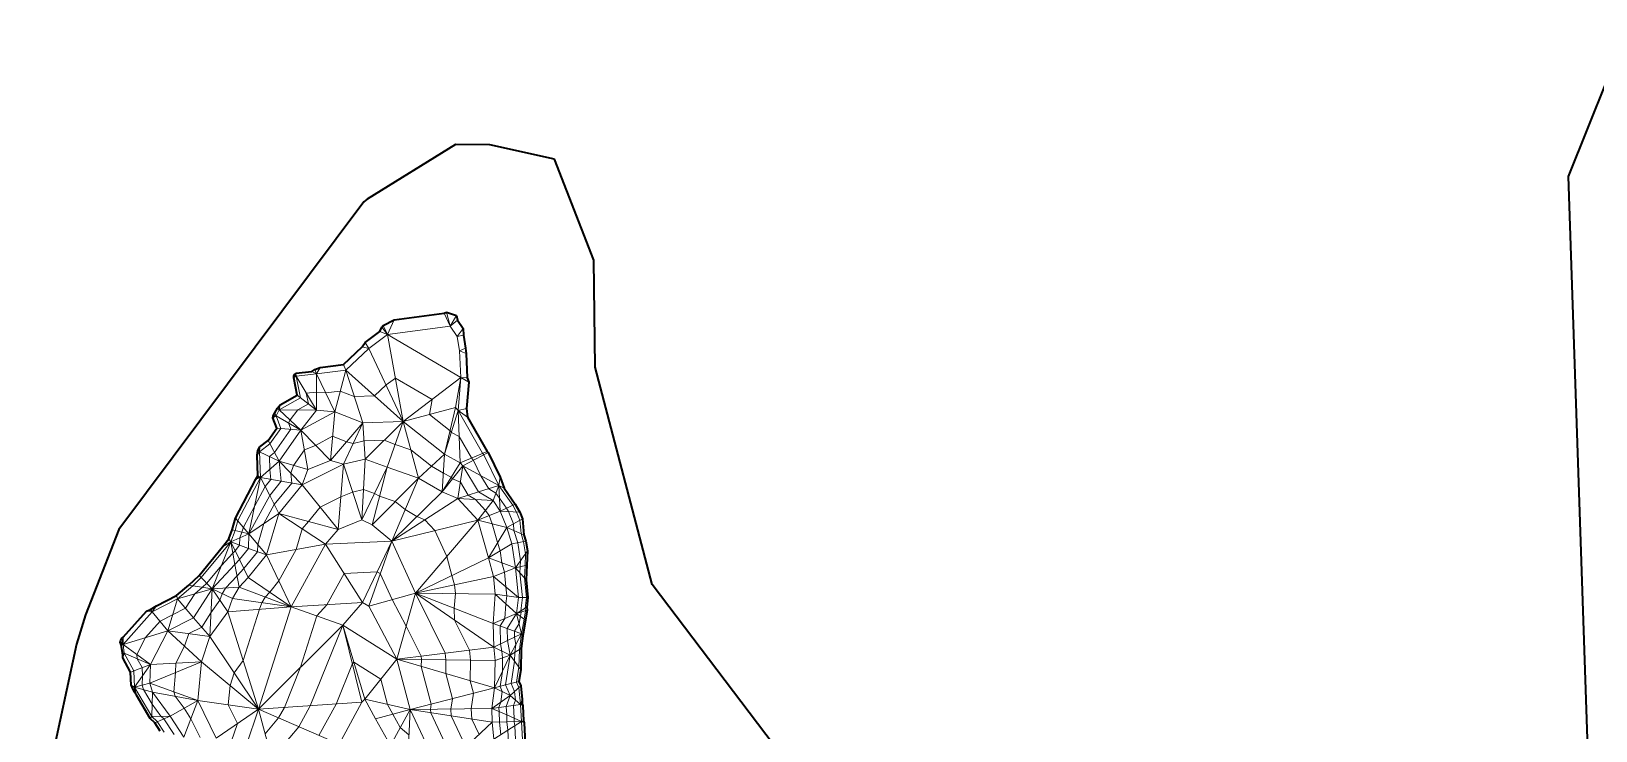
# Model space of a CAD drawing. Header units: millimetres. Extents: x -340184 to 563611, y -309449 to 515683.
# Drawn here: x -273672 to 12269, y 171618 to 299376 of the extents above; entities that cross this region are included whole.
import ezdxf

# ---------------------------------------------------------------- set-up
doc = ezdxf.new("R2010")
doc.units = ezdxf.units.MM
for name, color, linetype, lineweight in [('C-TOPO', 7, 'Continuous', 9), ('C-TOPO-FOLD', 70, 'Continuous', 9), ('C-TOPO-MAJR', 7, 'Continuous', 35), ('C-TOPO-MINR', 7, 'Continuous', 9)]:
    doc.layers.add(name, color=color, linetype=linetype, lineweight=lineweight)

msp = doc.modelspace()

# ---------------------------------------------------------------- linework, layer by layer
at = {"layer": 'C-TOPO', "lineweight": 35}
for p, q in [((17909, 299376), (7247, 272826)), ((-196113, 278702), (-212304, 268694)), ((-189851, 278646), (-196113, 278702)), ((-178048, 276004), (-189851, 278646)), ((-170857, 257585), (-178048, 276004)), ((7247, 272826), (10847, 166469)), ((-212871, 268250), (-257662, 208343)), ((-212304, 268694), (-212871, 268250)), ((-170633, 238049), (-170857, 257585)), ((-209369, 245615), (-207374, 246660)), ((-207374, 246660), (-198203, 247890)), ((-198203, 247890), (-197759, 248094)), ((-197759, 248094), (-195959, 247472)), ((-195959, 247472), (-195759, 246628)), ((-195759, 246628), (-194712, 245100)), ((-212639, 242544), (-209939, 244568)), ((-209939, 244568), (-209578, 245327)), ((-209578, 245327), (-209369, 245615)), ((-194712, 245100), (-194699, 243841)), ((-194699, 243841), (-194303, 241524)), ((-216614, 238525), (-213218, 241711)), ((-213218, 241711), (-212639, 242544)), ((-194303, 241524), (-194171, 240500)), ((-194171, 240500), (-193974, 236084)), ((-222366, 237232), (-221847, 237594)), ((-221847, 237594), (-220898, 237979)), ((-220898, 237979), (-216614, 238525)), ((-160165, 198349), (-170633, 238049)), ((-225678, 236056), (-225657, 236448)), ((-225067, 232890), (-225678, 236056)), ((-225657, 236448), (-225515, 236726)), ((-225515, 236726), (-225313, 236927)), ((-225313, 236927), (-222366, 237232)), ((-193715, 235274), (-194107, 230451)), ((-193974, 236084), (-193715, 235274)), ((-228183, 231114), (-225067, 232890)), ((-229505, 228747), (-229448, 229117)), ((-229448, 229117), (-229129, 229678)), ((-229129, 229678), (-228679, 230538)), ((-228679, 230538), (-228183, 231114)), ((-194107, 230451), (-193939, 228878)), ((-193939, 228878), (-190369, 222648)), ((-230392, 224630), (-228810, 226904)), ((-228810, 226904), (-229505, 228747)), ((-232289, 222803), (-231914, 223463)), ((-231914, 223463), (-230392, 224630)), ((-232407, 221939), (-232289, 222803)), ((-232273, 218183), (-232407, 221939)), ((-190369, 222648), (-190171, 222407)), ((-190171, 222407), (-187982, 217932)), ((-236323, 210462), (-232605, 217535)), ((-232605, 217535), (-232463, 217895)), ((-232463, 217895), (-232273, 218183)), ((-187982, 217932), (-187241, 215900)), ((-187241, 215900), (-185227, 213010)), ((-185227, 213010), (-184385, 211513)), ((-236943, 208314), (-236323, 210462)), ((-184385, 211513), (-183898, 210319)), ((-183898, 210319), (-183619, 207411)), ((-257662, 208343), (-263778, 192806)), ((-238693, 205204), (-237579, 206638)), ((-237579, 206638), (-236943, 208314)), ((-183619, 207411), (-183259, 206212)), ((-183259, 206212), (-182986, 204455)), ((-242985, 199982), (-238693, 205204)), ((-182986, 204455), (-183079, 201830)), ((-183079, 201830), (-183215, 199187)), ((-247119, 196293), (-244865, 198219)), ((-244865, 198219), (-242985, 199982)), ((-183215, 199187), (-182890, 195963)), ((-126955, 154493), (-160165, 198349)), ((-250780, 194405), (-247119, 196293)), ((-182890, 195963), (-183089, 194212)), ((-263778, 192806), (-265420, 187452)), ((-256899, 188691), (-252620, 193468)), ((-252620, 193468), (-251896, 193768)), ((-251896, 193768), (-250780, 194405)), ((-183320, 191815), (-183768, 189284)), ((-183049, 193626), (-183320, 191815)), ((-183089, 194212), (-183049, 193626)), ((-183809, 188947), (-184108, 186655)), ((-183768, 189284), (-183809, 188947)), ((-265420, 187452), (-273672, 149305)), ((-257411, 187815), (-257380, 188044)), ((-257224, 187327), (-257411, 187815)), ((-257380, 188044), (-257123, 188490)), ((-257025, 185875), (-257224, 187327)), ((-257123, 188490), (-256899, 188691)), ((-256967, 185343), (-257025, 185875)), ((-184108, 186655), (-184222, 182755)), ((-256941, 184921), (-256967, 185343)), ((-255526, 182316), (-256941, 184921)), ((-255439, 179938), (-255526, 182316)), ((-184222, 182755), (-184555, 180585)), ((-184555, 180585), (-184225, 179827)), ((-255209, 179595), (-255439, 179938)), ((-254793, 178686), (-255209, 179595)), ((-254452, 178122), (-254793, 178686)), ((-251935, 173847), (-254452, 178122)), ((-184225, 179827), (-183977, 177299)), ((-183977, 177299), (-183922, 176504)), ((-183922, 176504), (-183851, 176173)), ((-183851, 176173), (-183680, 173407)), ((-251120, 173081), (-251935, 173847)), ((-250117, 171547), (-251120, 173081)), ((-183680, 173407), (-183601, 173053)), ((-183601, 173053), (-183287, 166855))]:
    msp.add_line(p, q, dxfattribs=at)
at = {"layer": 'C-TOPO'}
for p, q in [((-224391, 226527), (-218214, 229843)), ((-219007, 220957), (-218214, 229843)), ((-219007, 220957), (-224391, 226527)), ((-223131, 219313), (-224391, 226527)), ((-213082, 227872), (-219007, 220957)), ((-216630, 220316), (-213082, 227872)), ((-212629, 221231), (-213082, 227872)), ((-212629, 221231), (-205675, 228106)), ((-205675, 228106), (-208639, 219736)), ((-202917, 217749), (-205675, 228106)), ((-224160, 216538), (-228345, 220840)), ((-228345, 220840), (-223131, 219313)), ((-224160, 216538), (-216630, 220316)), ((-216630, 220316), (-217581, 208351)), ((-213256, 210110), (-216630, 220316)), ((-212629, 221231), (-213256, 210110)), ((-198120, 222102), (-202917, 217749)), ((-198120, 222102), (-198571, 215233)), ((-198571, 215233), (-195262, 220577)), ((-213256, 210110), (-208639, 219736)), ((-208639, 219736), (-211368, 209209)), ((-211368, 209209), (-202917, 217749)), ((-202917, 217749), (-207785, 206260)), ((-194767, 219977), (-198571, 215233)), ((-195682, 214034), (-194767, 219977)), ((-228414, 211298), (-230100, 214571)), ((-227973, 217191), (-224160, 216538)), ((-217581, 208351), (-224160, 216538)), ((-207785, 206260), (-198571, 215233)), ((-195682, 214034), (-191941, 215221)), ((-195682, 214034), (-207785, 206260)), ((-195682, 214034), (-189281, 213651)), ((-189281, 213651), (-192056, 210085)), ((-187968, 211719), (-192056, 210085)), ((-233890, 207603), (-228414, 211298)), ((-219883, 205693), (-228414, 211298)), ((-228414, 211298), (-217581, 208351)), ((-207785, 206260), (-192056, 210085)), ((-203438, 196761), (-192056, 210085)), ((-192056, 210085), (-186752, 208736)), ((-230665, 203718), (-233890, 207603)), ((-207785, 206260), (-219883, 205693)), ((-213105, 195026), (-207785, 206260)), ((-211979, 194374), (-207785, 206260)), ((-190120, 203205), (-186752, 208736)), ((-230665, 203718), (-233947, 204909)), ((-230665, 203718), (-219883, 205693)), ((-226162, 194238), (-230665, 203718)), ((-213105, 195026), (-219883, 205693)), ((-190120, 203205), (-203438, 196761)), ((-190120, 203205), (-185854, 205740)), ((-185170, 201346), (-190120, 203205)), ((-235677, 197815), (-236453, 201958)), ((-235618, 202864), (-234006, 199629)), ((-185170, 201346), (-189193, 199805)), ((-241035, 188805), (-240639, 197528)), ((-240639, 197528), (-235677, 197815)), ((-237731, 193354), (-240639, 197528)), ((-240639, 197528), (-236893, 195754)), ((-235677, 197815), (-226162, 194238)), ((-226162, 194238), (-234006, 199629)), ((-189193, 199805), (-203438, 196761)), ((-184628, 195973), (-189193, 199805)), ((-226162, 194238), (-236893, 195754)), ((-226162, 194238), (-213105, 195026)), ((-203438, 196761), (-211979, 194374)), ((-206844, 184659), (-203438, 196761)), ((-203438, 196761), (-189158, 186888)), ((-188866, 196571), (-203438, 196761)), ((-203438, 196761), (-189264, 191221)), ((-184960, 193054), (-188866, 196571)), ((-188866, 196571), (-184628, 195973)), ((-241035, 188805), (-244007, 192251)), ((-237731, 193354), (-226162, 194238)), ((-232139, 175540), (-237731, 193354)), ((-216746, 190922), (-226162, 194238)), ((-184960, 193054), (-189264, 191221)), ((-242565, 184218), (-248737, 189890)), ((-248737, 189890), (-241035, 188805)), ((-241035, 188805), (-232139, 175540)), ((-232139, 175540), (-216746, 190922)), ((-212705, 177370), (-216746, 190922)), ((-216746, 190922), (-213232, 176811)), ((-206844, 184659), (-216746, 190922)), ((-189264, 191221), (-186669, 190265)), ((-189158, 186888), (-206844, 184659)), ((-186616, 188099), (-189158, 186888)), ((-186147, 185392), (-189158, 186888)), ((-252021, 180324), (-242565, 184218)), ((-251903, 183735), (-242565, 184218)), ((-232139, 175540), (-242565, 184218)), ((-206844, 184659), (-212705, 177370)), ((-189002, 179451), (-206844, 184659)), ((-206844, 184659), (-188904, 184437)), ((-189002, 179451), (-186147, 185392)), ((-186147, 185392), (-188904, 184437)), ((-243230, 177151), (-252021, 180324)), ((-251517, 178678), (-243230, 177151)), ((-204421, 175460), (-212705, 177370)), ((-204421, 175460), (-189002, 179451)), ((-189517, 175684), (-186156, 178071)), ((-186981, 179966), (-189002, 179451)), ((-189002, 179451), (-186156, 178071)), ((-248287, 174263), (-243230, 177151)), ((-245779, 170429), (-243230, 177151)), ((-232139, 175540), (-243230, 177151)), ((-239878, 170277), (-232139, 175540)), ((-232139, 175540), (-213232, 176811)), ((-229677, 166498), (-232139, 175540)), ((-217424, 169164), (-232139, 175540)), ((-210763, 173757), (-204421, 175460)), ((-208035, 168928), (-204421, 175460)), ((-204421, 175460), (-204869, 166262)), ((-189517, 175684), (-204421, 175460)), ((-189415, 173152), (-204421, 175460)), ((-186877, 176029), (-189517, 175684)), ((-186782, 174492), (-189517, 175684)), ((-189415, 173152), (-199076, 164174)), ((-189415, 173152), (-186731, 173226)), ((-189117, 170078), (-186582, 171689))]:
    msp.add_line(p, q, dxfattribs=at)
at = {"layer": 'C-TOPO-FOLD'}
for p, q in [((-207374, 246660), (-208589, 243971)), ((-198203, 247890), (-197124, 245509)), ((-197124, 245509), (-197759, 248094)), ((-197124, 245509), (-195959, 247472)), ((-195759, 246628), (-197124, 245509)), ((-209939, 244568), (-208589, 243971)), ((-209578, 245327), (-208589, 243971)), ((-208589, 243971), (-209369, 245615)), ((-205675, 228106), (-208589, 243971)), ((-195158, 236118), (-208589, 243971)), ((-195816, 243599), (-194712, 245100)), ((-194699, 243841), (-195816, 243599)), ((-211963, 241441), (-213218, 241711)), ((-211963, 241441), (-212639, 242544)), ((-211963, 241441), (-205675, 228106)), ((-195377, 241024), (-194303, 241524)), ((-194171, 240500), (-195377, 241024)), ((-221563, 236776), (-221847, 237594)), ((-221563, 236776), (-220898, 237979)), ((-216208, 237459), (-218214, 229843)), ((-216208, 237459), (-216614, 238525)), ((-213082, 227872), (-216208, 237459)), ((-205675, 228106), (-216208, 237459)), ((-225678, 236056), (-225247, 236396)), ((-225247, 236396), (-225657, 236448)), ((-225515, 236726), (-225247, 236396)), ((-225247, 236396), (-225313, 236927)), ((-225247, 236396), (-221567, 230182)), ((-221563, 236776), (-222366, 237232)), ((-221567, 230182), (-221563, 236776)), ((-218214, 229843), (-221563, 236776)), ((-205675, 228106), (-195158, 236118)), ((-195647, 230090), (-195158, 236118)), ((-193715, 235274), (-195158, 236118)), ((-195158, 236118), (-193974, 236084)), ((-221567, 230182), (-225067, 232890)), ((-228942, 229145), (-229505, 228747)), ((-229448, 229117), (-228942, 229145)), ((-228942, 229145), (-229129, 229678)), ((-224391, 226527), (-228942, 229145)), ((-228379, 230219), (-228679, 230538)), ((-228379, 230219), (-228183, 231114)), ((-224391, 226527), (-228379, 230219)), ((-228379, 230219), (-221567, 230182)), ((-196124, 230658), (-205675, 228106)), ((-198120, 222102), (-196124, 230658)), ((-195647, 230090), (-198120, 222102)), ((-195647, 230090), (-194107, 230451)), ((-193939, 228878), (-195647, 230090)), ((-195647, 230090), (-195262, 220577)), ((-228810, 226904), (-224391, 226527)), ((-231914, 223463), (-231953, 222540)), ((-228345, 220840), (-230392, 224630)), ((-231953, 222540), (-232407, 221939)), ((-231953, 222540), (-232289, 222803)), ((-228345, 220840), (-231953, 222540)), ((-231786, 217844), (-228345, 220840)), ((-195262, 220577), (-190369, 222648)), ((-194767, 219977), (-190171, 222407)), ((-231786, 217844), (-233890, 207603)), ((-232605, 217535), (-231786, 217844)), ((-231786, 217844), (-232463, 217895)), ((-232273, 218183), (-231786, 217844)), ((-230100, 214571), (-231786, 217844)), ((-231786, 217844), (-227973, 217191)), ((-188201, 216408), (-194767, 219977)), ((-188201, 216408), (-187982, 217932)), ((-191941, 215221), (-188201, 216408)), ((-188201, 216408), (-189281, 213651)), ((-187968, 211719), (-188201, 216408)), ((-187241, 215900), (-188201, 216408)), ((-187968, 211719), (-185227, 213010)), ((-187968, 211719), (-184385, 211513)), ((-233890, 207603), (-236323, 210462)), ((-183898, 210319), (-186752, 208736)), ((-240639, 197528), (-237229, 206100)), ((-237229, 206100), (-238693, 205204)), ((-237229, 206100), (-237579, 206638)), ((-237229, 206100), (-233890, 207603)), ((-236453, 201958), (-237229, 206100)), ((-237229, 206100), (-235618, 202864)), ((-233947, 204909), (-237229, 206100)), ((-236943, 208314), (-233890, 207603)), ((-186752, 208736), (-183619, 207411)), ((-185854, 205740), (-183259, 206212)), ((-182986, 204455), (-185170, 201346)), ((-183079, 201830), (-185170, 201346)), ((-183215, 199187), (-185170, 201346)), ((-246978, 195697), (-240639, 197528)), ((-244865, 198219), (-240639, 197528)), ((-240639, 197528), (-242985, 199982)), ((-246978, 195697), (-248737, 189890)), ((-246978, 195697), (-247119, 196293)), ((-244007, 192251), (-246978, 195697)), ((-184628, 195973), (-182890, 195963)), ((-252620, 193468), (-251555, 193337)), ((-251555, 193337), (-251896, 193768)), ((-251555, 193337), (-250780, 194405)), ((-251555, 193337), (-248737, 189890)), ((-183089, 194212), (-184960, 193054)), ((-183049, 193626), (-184960, 193054)), ((-184074, 189310), (-184960, 193054)), ((-183320, 191815), (-184960, 193054)), ((-248737, 189890), (-256904, 187365)), ((-186669, 190265), (-184074, 189310)), ((-184074, 189310), (-186616, 188099)), ((-186147, 185392), (-184074, 189310)), ((-183809, 188947), (-184074, 189310)), ((-184074, 189310), (-183768, 189284)), ((-256904, 187365), (-257411, 187815)), ((-256904, 187365), (-257380, 188044)), ((-256904, 187365), (-257224, 187327)), ((-257123, 188490), (-256904, 187365)), ((-256691, 185808), (-257025, 185875)), ((-256904, 187365), (-256899, 188691)), ((-251903, 183735), (-256904, 187365)), ((-184108, 186655), (-186147, 185392)), ((-256967, 185343), (-256691, 185808)), ((-256941, 184921), (-256691, 185808)), ((-256691, 185808), (-251903, 183735)), ((-251903, 183735), (-255526, 182316)), ((-254813, 179579), (-251903, 183735)), ((-184222, 182755), (-186147, 185392)), ((-252021, 180324), (-254813, 179579)), ((-184555, 180585), (-186981, 179966)), ((-254813, 179579), (-255439, 179938)), ((-255209, 179595), (-254813, 179579)), ((-254452, 178122), (-254813, 179579)), ((-254813, 179579), (-254793, 178686)), ((-254813, 179579), (-251517, 178678)), ((-251517, 178678), (-251666, 174235)), ((-186156, 178071), (-184225, 179827)), ((-186156, 178071), (-184237, 176374)), ((-184237, 176374), (-183977, 177299)), ((-184237, 176374), (-186877, 176029)), ((-184048, 173301), (-186782, 174492)), ((-184237, 176374), (-183922, 176504)), ((-184237, 176374), (-183851, 176173)), ((-251935, 173847), (-251666, 174235)), ((-248287, 174263), (-251666, 174235)), ((-251120, 173081), (-248287, 174263)), ((-186731, 173226), (-184048, 173301)), ((-186582, 171689), (-184048, 173301)), ((-183680, 173407), (-184048, 173301)), ((-183601, 173053), (-184048, 173301))]:
    msp.add_line(p, q, dxfattribs=at)
at = {"layer": 'C-TOPO-MAJR', "lineweight": 9}
for p, q in [((-208589, 243971), (-211963, 241441)), ((-197124, 245509), (-208589, 243971)), ((-195816, 243599), (-197124, 245509)), ((-195377, 241024), (-195816, 243599)), ((-211963, 241441), (-216208, 237459)), ((-195158, 236118), (-195377, 241024)), ((-216208, 237459), (-221563, 236776)), ((-221563, 236776), (-225247, 236396)), ((-225247, 236396), (-224484, 232439)), ((-195158, 236118), (-196124, 230658)), ((-224484, 232439), (-228379, 230219)), ((-228379, 230219), (-228942, 229145)), ((-228942, 229145), (-228074, 226841)), ((-221567, 230182), (-224391, 226527)), ((-218214, 229843), (-221567, 230182)), ((-213082, 227872), (-218214, 229843)), ((-196124, 230658), (-195647, 230090)), ((-191184, 222302), (-195647, 230090)), ((-228074, 226841), (-230051, 223998)), ((-224391, 226527), (-228345, 220840)), ((-205675, 228106), (-213082, 227872)), ((-198120, 222102), (-205675, 228106)), ((-230051, 223998), (-231953, 222540)), ((-231953, 222540), (-231786, 217844)), ((-228345, 220840), (-227973, 217191)), ((-219007, 220957), (-223131, 219313)), ((-216630, 220316), (-219007, 220957)), ((-212629, 221231), (-216630, 220316)), ((-208639, 219736), (-212629, 221231)), ((-195262, 220577), (-198120, 222102)), ((-194767, 219977), (-195262, 220577)), ((-190937, 222002), (-191184, 222302)), ((-188201, 216408), (-190937, 222002)), ((-231786, 217844), (-235918, 209985)), ((-223131, 219313), (-224160, 216538)), ((-202917, 217749), (-208639, 219736)), ((-198571, 215233), (-202917, 217749)), ((-191941, 215221), (-194767, 219977)), ((-230100, 214571), (-233890, 207603)), ((-227973, 217191), (-230100, 214571)), ((-224160, 216538), (-228414, 211298)), ((-195682, 214034), (-198571, 215233)), ((-189281, 213651), (-191941, 215221)), ((-185684, 212795), (-188201, 216408)), ((-192056, 210085), (-195682, 214034)), ((-187968, 211719), (-189281, 213651)), ((-186752, 208736), (-187968, 211719)), ((-184982, 211547), (-185684, 212795)), ((-235918, 209985), (-236434, 208195)), ((-228414, 211298), (-230665, 203718)), ((-213256, 210110), (-217581, 208351)), ((-211368, 209209), (-213256, 210110)), ((-207785, 206260), (-211368, 209209)), ((-190120, 203205), (-192056, 210085)), ((-184374, 210055), (-184982, 211547)), ((-184141, 207632), (-184374, 210055)), ((-237229, 206100), (-242594, 199573)), ((-236434, 208195), (-237229, 206100)), ((-233890, 207603), (-233947, 204909)), ((-217581, 208351), (-219883, 205693)), ((-203438, 196761), (-207785, 206260)), ((-185854, 205740), (-186752, 208736)), ((-183692, 206134), (-184141, 207632)), ((-183350, 203936), (-183692, 206134)), ((-233947, 204909), (-235618, 202864)), ((-230665, 203718), (-234006, 199629)), ((-219883, 205693), (-226162, 194238)), ((-189193, 199805), (-190120, 203205)), ((-185170, 201346), (-185854, 205740)), ((-183428, 201749), (-183350, 203936)), ((-236453, 201958), (-240639, 197528)), ((-235618, 202864), (-236453, 201958)), ((-184628, 195973), (-185170, 201346)), ((-183541, 199546), (-183428, 201749)), ((-244161, 198103), (-246978, 195697)), ((-242594, 199573), (-244161, 198103)), ((-240639, 197528), (-244007, 192251)), ((-235677, 197815), (-236893, 195754)), ((-234006, 199629), (-235677, 197815)), ((-188866, 196571), (-189193, 199805)), ((-183180, 195965), (-183541, 199546)), ((-246978, 195697), (-251555, 193337)), ((-236893, 195754), (-237731, 193354)), ((-213105, 195026), (-216746, 190922)), ((-211979, 194374), (-213105, 195026)), ((-198001, 185774), (-203438, 196761)), ((-189264, 191221), (-188866, 196571)), ((-184960, 193054), (-184628, 195973)), ((-183401, 194019), (-183180, 195965)), ((-251555, 193337), (-256904, 187365)), ((-244007, 192251), (-248737, 189890)), ((-237731, 193354), (-241035, 188805)), ((-226162, 194238), (-232139, 175540)), ((-206844, 184659), (-211979, 194374)), ((-186669, 190265), (-184960, 193054)), ((-184074, 189310), (-183594, 192021)), ((-183594, 192021), (-183367, 193531)), ((-183367, 193531), (-183401, 194019)), ((-248737, 189890), (-251903, 183735)), ((-241035, 188805), (-242565, 184218)), ((-216746, 190922), (-222686, 176176)), ((-189158, 186888), (-189264, 191221)), ((-186616, 188099), (-186669, 190265)), ((-184448, 186444), (-184074, 189310)), ((-256904, 187365), (-256691, 185808)), ((-188904, 184437), (-189158, 186888)), ((-186147, 185392), (-186616, 188099)), ((-184543, 183194), (-184448, 186444)), ((-256691, 185808), (-254922, 182553)), ((-251903, 183735), (-252021, 180324)), ((-242565, 184218), (-243230, 177151)), ((-204421, 175460), (-206844, 184659)), ((-197874, 184548), (-198001, 185774)), ((-197923, 182055), (-197874, 184548)), ((-189002, 179451), (-188904, 184437)), ((-186981, 179966), (-186147, 185392)), ((-184959, 180482), (-184543, 183194)), ((-254922, 182553), (-254813, 179579)), ((-252021, 180324), (-251517, 178678)), ((-196711, 177456), (-197923, 182055)), ((-184547, 179534), (-184959, 180482)), ((-254813, 179579), (-251666, 174235)), ((-251517, 178678), (-248287, 174263)), ((-212705, 177370), (-213232, 176811)), ((-210763, 173757), (-212705, 177370)), ((-196969, 175572), (-196711, 177456)), ((-189517, 175684), (-189002, 179451)), ((-186156, 178071), (-186981, 179966)), ((-186877, 176029), (-186156, 178071)), ((-184237, 176374), (-184547, 179534)), ((-243230, 177151), (-239878, 170277)), ((-232139, 175540), (-234375, 168831)), ((-222686, 176176), (-224782, 172352)), ((-213232, 176811), (-217424, 169164)), ((-199076, 164174), (-204421, 175460)), ((-196918, 174306), (-196969, 175572)), ((-189415, 173152), (-189517, 175684)), ((-186782, 174492), (-186877, 176029)), ((-186731, 173226), (-186782, 174492)), ((-184048, 173301), (-184237, 176374)), ((-251666, 174235), (-250648, 173278)), ((-250648, 173278), (-249394, 171360)), ((-248287, 174263), (-245779, 170429)), ((-224782, 172352), (-229677, 166498)), ((-208035, 168928), (-210763, 173757)), ((-194245, 168663), (-196918, 174306)), ((-189117, 170078), (-189415, 173152)), ((-186582, 171689), (-186731, 173226)), ((-186414, 168369), (-186582, 171689)), ((-183711, 166659), (-184048, 173301))]:
    msp.add_line(p, q, dxfattribs=at)
at = {"layer": 'C-TOPO-MINR'}
for p, q in [((-208819, 234773), (-210941, 232782)), ((-207132, 236039), (-208819, 234773)), ((-200416, 232112), (-207132, 236039)), ((-221565, 233479), (-223407, 233289)), ((-223407, 233289), (-223025, 231310)), ((-219888, 233310), (-221565, 233479)), ((-217211, 233651), (-219888, 233310)), ((-214645, 232665), (-217211, 233651)), ((-210941, 232782), (-214645, 232665)), ((-200899, 229382), (-200416, 232112)), ((-224973, 230200), (-226385, 228373)), ((-223025, 231310), (-224973, 230200)), ((-197122, 226380), (-200899, 229382)), ((-226232, 226684), (-229198, 222419)), ((-226385, 228373), (-226666, 227836)), ((-226666, 227836), (-226232, 226684)), ((-196884, 226096), (-197122, 226380)), ((-195455, 225334), (-196884, 226096)), ((-221699, 223742), (-223761, 222920)), ((-218610, 225400), (-221699, 223742)), ((-216045, 224414), (-218610, 225400)), ((-214856, 224094), (-216045, 224414)), ((-212856, 224551), (-214856, 224094)), ((-209152, 224668), (-212856, 224551)), ((-207157, 223921), (-209152, 224668)), ((-204296, 222927), (-207157, 223921)), ((-193223, 221440), (-195455, 225334)), ((-229198, 222419), (-230149, 221690)), ((-230149, 221690), (-230065, 219342)), ((-223761, 222920), (-225738, 220077)), ((-200518, 219926), (-204296, 222927)), ((-192852, 220990), (-193223, 221440)), ((-191484, 218192), (-192852, 220990)), ((-229880, 217517), (-230943, 216207)), ((-230065, 219342), (-229880, 217517)), ((-225738, 220077), (-226252, 218689)), ((-226252, 218689), (-226067, 216864)), ((-198346, 218668), (-200518, 219926)), ((-196917, 217905), (-198346, 218668)), ((-196669, 217605), (-196917, 217905)), ((-195224, 217005), (-196669, 217605)), ((-190071, 215814), (-191484, 218192)), ((-230943, 216207), (-232838, 212723)), ((-226067, 216864), (-229257, 212934)), ((-214943, 215213), (-217106, 214334)), ((-212942, 215670), (-214943, 215213)), ((-210947, 214923), (-212942, 215670)), ((-210003, 214473), (-210947, 214923)), ((-207142, 213479), (-210003, 214473)), ((-193811, 214627), (-195224, 217005)), ((-192481, 213842), (-193811, 214627)), ((-188741, 215029), (-190071, 215814)), ((-188084, 214064), (-188741, 215029)), ((-232838, 212723), (-234904, 208794)), ((-229257, 212934), (-231152, 209450)), ((-220871, 212444), (-222998, 209825)), ((-217106, 214334), (-220871, 212444)), ((-205351, 212004), (-207142, 213479)), ((-203178, 210746), (-205351, 212004)), ((-190668, 211868), (-192481, 213842)), ((-190012, 210902), (-190668, 211868)), ((-186826, 212257), (-188084, 214064)), ((-186475, 211633), (-186826, 212257)), ((-185563, 209396), (-186475, 211633)), ((-234904, 208794), (-235162, 207899)), ((-231152, 209450), (-232278, 205660)), ((-222998, 209825), (-224148, 208495)), ((-201733, 210147), (-203178, 210746)), ((-199921, 208172), (-201733, 210147)), ((-189404, 209411), (-190012, 210902)), ((-188436, 205970), (-189404, 209411)), ((-185446, 208184), (-185563, 209396)), ((-235560, 206851), (-235588, 205505)), ((-235162, 207899), (-235560, 206851)), ((-224148, 208495), (-225274, 204705)), ((-197747, 203423), (-199921, 208172)), ((-187987, 204472), (-188436, 205970)), ((-184773, 205937), (-185446, 208184)), ((-184260, 202641), (-184773, 205937)), ((-236841, 204029), (-238934, 201814)), ((-236424, 204482), (-236841, 204029)), ((-235588, 205505), (-236424, 204482)), ((-232306, 204313), (-234812, 201247)), ((-232278, 205660), (-232306, 204313)), ((-225274, 204705), (-228413, 198978)), ((-196779, 199983), (-197747, 203423)), ((-187645, 202275), (-187987, 204472)), ((-238934, 201814), (-241617, 198550)), ((-234812, 201247), (-236065, 199886)), ((-216494, 200359), (-219633, 194632)), ((-210445, 200643), (-216494, 200359)), ((-209882, 200317), (-210445, 200643)), ((-207709, 195568), (-209882, 200317)), ((-187181, 200575), (-187645, 202275)), ((-186911, 197889), (-187181, 200575)), ((-184355, 200446), (-184299, 201548)), ((-183904, 195969), (-184355, 200446)), ((-184299, 201548), (-184260, 202641)), ((-242400, 197815), (-243809, 196612)), ((-241617, 198550), (-242400, 197815)), ((-238158, 197671), (-238766, 196641)), ((-236065, 199886), (-238158, 197671)), ((-228413, 198978), (-230084, 196934)), ((-196316, 198283), (-196779, 199983)), ((-196152, 196666), (-196316, 198283)), ((-186747, 196272), (-186911, 197889)), ((-243809, 196612), (-245492, 193974)), ((-239185, 195441), (-240837, 193166)), ((-238766, 196641), (-239185, 195441)), ((-231527, 194996), (-231946, 193796)), ((-230919, 196027), (-231527, 194996)), ((-230084, 196934), (-230919, 196027)), ((-219633, 194632), (-221454, 192580)), ((-205141, 190710), (-207709, 195568)), ((-196351, 193991), (-196152, 196666)), ((-187112, 192137), (-186913, 194813)), ((-186913, 194813), (-186747, 196272)), ((-184181, 193536), (-183904, 195969)), ((-250146, 191614), (-252821, 188628)), ((-247857, 192794), (-250146, 191614)), ((-245492, 193974), (-247857, 192794)), ((-240837, 193166), (-242521, 190528)), ((-231946, 193796), (-234935, 184447)), ((-221454, 192580), (-224442, 183231)), ((-196298, 191825), (-196351, 193991)), ((-193580, 186331), (-196298, 191825)), ((-187966, 190743), (-187112, 192137)), ((-184517, 191182), (-184277, 192538)), ((-184277, 192538), (-184164, 193292)), ((-184164, 193292), (-184181, 193536)), ((-244886, 189348), (-245651, 187054)), ((-242521, 190528), (-244886, 189348)), ((-202423, 185217), (-205141, 190710)), ((-187887, 187494), (-187966, 190743)), ((-185371, 189788), (-184517, 191182)), ((-185345, 188704), (-185371, 189788)), ((-252821, 188628), (-254403, 185550)), ((-245651, 187054), (-247234, 183977)), ((-193389, 184492), (-193580, 186331)), ((-187653, 186140), (-187887, 187494)), ((-187526, 184914), (-187653, 186140)), ((-185110, 187351), (-185345, 188704)), ((-185345, 184293), (-185297, 185918)), ((-185297, 185918), (-185110, 187351)), ((-254403, 185550), (-254297, 184772)), ((-254297, 184772), (-253413, 183144)), ((-253413, 183144), (-253358, 181657)), ((-247234, 183977), (-247293, 182271)), ((-234935, 184447), (-236587, 182173)), ((-224442, 183231), (-227412, 175858)), ((-214989, 183866), (-217959, 176493)), ((-214726, 184146), (-214989, 183866)), ((-209775, 181015), (-214726, 184146)), ((-202359, 184604), (-202423, 185217)), ((-202384, 183357), (-202359, 184604)), ((-200566, 176458), (-202384, 183357)), ((-193462, 180753), (-193389, 184492)), ((-187575, 182421), (-187526, 184914)), ((-185970, 180224), (-185345, 184293)), ((-253358, 181657), (-253417, 179952)), ((-247293, 182271), (-247626, 178737)), ((-236587, 182173), (-237352, 179879)), ((-208563, 176415), (-209775, 181015)), ((-192857, 178453), (-193462, 180753)), ((-187991, 179709), (-187575, 182421)), ((-185352, 178803), (-185970, 180224)), ((-253417, 179952), (-253165, 179129)), ((-253165, 179129), (-251592, 176456)), ((-247626, 178737), (-247374, 177915)), ((-247374, 177915), (-245759, 175707)), ((-237352, 179879), (-237685, 176346)), ((-193243, 175628), (-192857, 178453)), ((-187579, 178761), (-187991, 179709)), ((-187836, 176877), (-187579, 178761)), ((-185197, 177223), (-185352, 178803)), ((-251592, 176456), (-249977, 174249)), ((-245759, 175707), (-244505, 173790)), ((-237685, 176346), (-236008, 172909)), ((-227412, 175858), (-228460, 173946)), ((-217959, 176493), (-221103, 170758)), ((-207592, 174609), (-208563, 176415)), ((-206228, 172194), (-207592, 174609)), ((-200695, 175516), (-200566, 176458)), ((-200669, 174883), (-200695, 175516)), ((-196661, 166418), (-200669, 174883)), ((-193166, 173729), (-193243, 175628)), ((-188197, 175857), (-187836, 176877)), ((-188150, 175088), (-188197, 175857)), ((-188073, 173189), (-188150, 175088)), ((-185557, 176202), (-185197, 177223)), ((-185415, 173896), (-185557, 176202)), ((-249977, 174249), (-249468, 173770)), ((-249468, 173770), (-247586, 170894)), ((-244505, 173790), (-242828, 170353)), ((-236008, 172909), (-237126, 169554)), ((-228460, 173946), (-230908, 171019)), ((-204645, 170861), (-206228, 172194)), ((-191830, 170907), (-193166, 173729)), ((-187850, 170884), (-188073, 173189)), ((-185390, 173263), (-185415, 173896)), ((-185315, 172495), (-185390, 173263)), ((-185062, 167514), (-185315, 172495))]:
    msp.add_line(p, q, dxfattribs=at)

doc.saveas('drawing.dxf')
